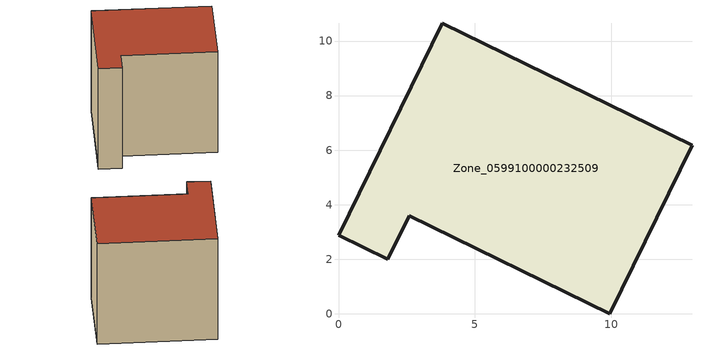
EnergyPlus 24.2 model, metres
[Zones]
Zone_0599100000232509
 floor ground (C_G): 9.96,0 2.59,3.6 1.8,1.99 0,2.87 3.81,10.65 12.97,6.17 z0.14
 wall outside (C_F): 2.59,3.6 9.96,0 12.97,6.17 3.81,10.65 0,2.87 1.8,1.99 2.59,3.6 z0.14:10.39
 roof outside (C_R): 0,2.87 1.8,1.99 2.59,3.6 9.96,0 12.97,6.17 3.81,10.65 z10.39
[BUILDING]
Pand.0599100000232509: North Axis=0; Terrain=City; Loads Convergence Tolerance Value=0.04; Temperature Convergence Tolerance Value=0.4; Solar Distribution=FullExterior; Maximum Number of Warmup Days=25; Minimum Number of Warmup Days=1
[Site:Location]
Rotterdam.The.Hague.AP_ZH_NLD Design_Conditions: Latitude=51.96; Longitude=4.45; Time Zone=1; Elevation=-4.5
[SITE:GROUNDTEMPERATURE:BUILDINGSURFACE]
18, 18, 18, 18, 18, 18, 18, 18, 18, 18, 18, 18
[MATERIAL] Thermal Absorptance=0.9; Solar Absorptance=0.7; Visible Absorptance=0.7
Name | Roughness | Thickness | Conductivity | Density | Specific Heat
G.D.1965 | MediumSmooth | 0.15 | 1 | 540 | 1210
F.D.1965 | Rough | 0.3 | 0.857143 | 1920 | 840
R.D.1965 | MediumRough | 0.2 | 0.08 | 1500 | 1000
[CONSTRUCTION]
C_G: G.D.1965
C_F: F.D.1965
C_R: R.D.1965
[ZONE]
Zone_0599100000232509: Type=1; Multiplier=1; Ceiling Height=Autocalculate; Volume=Autocalculate; Floor Area=autocalculate; Part of Total Floor Area=Yes
[ZONEINFILTRATION:DESIGNFLOWRATE]
Infil_Zone_0599100000232509: Zone or ZoneList or Space or SpaceList=Zone_0599100000232509; Schedule=AlwaysOn; Design Flow Rate Calculation Method=Flow/Area; Flow Rate per Floor Area=0.0042; Constant Term Coefficient=1; Temperature Term Coefficient=0; Velocity Term Coefficient=0; Velocity Squared Term Coefficient=0
[HVACTEMPLATE:ZONE:IDEALLOADSAIRSYSTEM]
Zone_0599100000232509: Maximum Heating Supply Air Temperature=50; Minimum Cooling Supply Air Temperature=13; Maximum Heating Supply Air Humidity Ratio=0.0156; Minimum Cooling Supply Air Humidity Ratio=0.0077; Heating Limit=NoLimit; Cooling Limit=NoLimit; Dehumidification Control Type=ConstantSensibleHeatRatio; Cooling Sensible Heat Ratio=0.7; Dehumidification Setpoint=60; Humidification Control Type=None; Humidification Setpoint=30; Outdoor Air Method=None; Outdoor Air Flow Rate per Person=0.00944; Outdoor Air Flow Rate per Zone Floor Area=0; Outdoor Air Flow Rate per Zone=0; Demand Controlled Ventilation Type=None; Outdoor Air Economizer Type=NoEconomizer; Heat Recovery Type=None; Sensible Heat Recovery Effectiveness=0.7; Latent Heat Recovery Effectiveness=0.65
[ZONECONTROL:THERMOSTAT]
ThermostatControl_Zone_0599100000232509: Zone or ZoneList=Zone_0599100000232509; Control Type Schedule=DualSetpointControlType; Control 1=Thermostat_Zone_0599100000232509; Temperature Difference Between Cutout And Setpoint=0
[THERMOSTATSETPOINT:DUALSETPOINT]
Thermostat_Zone_0599100000232509: Heating Setpoint Temperature Schedule=HeatingSetpoint_Zone_0599100000232509; Cooling Setpoint Temperature Schedule=CoolingSetpoint_Zone_0599100000232509
[SCHEDULE:COMPACT]
HeatingSetpoint_Zone_0599100000232509: Through: 12/31, For: AllDays, Until: 24:00, 21
CoolingSetpoint_Zone_0599100000232509: Through: 12/31, For: AllDays, Until: 24:00, 24
DualSetpointControlType: Through: 12/31, For: AllDays, Until: 24:00, 4
AlwaysOn: Through: 12/31, For: AllDays, Until: 24:00, 1
